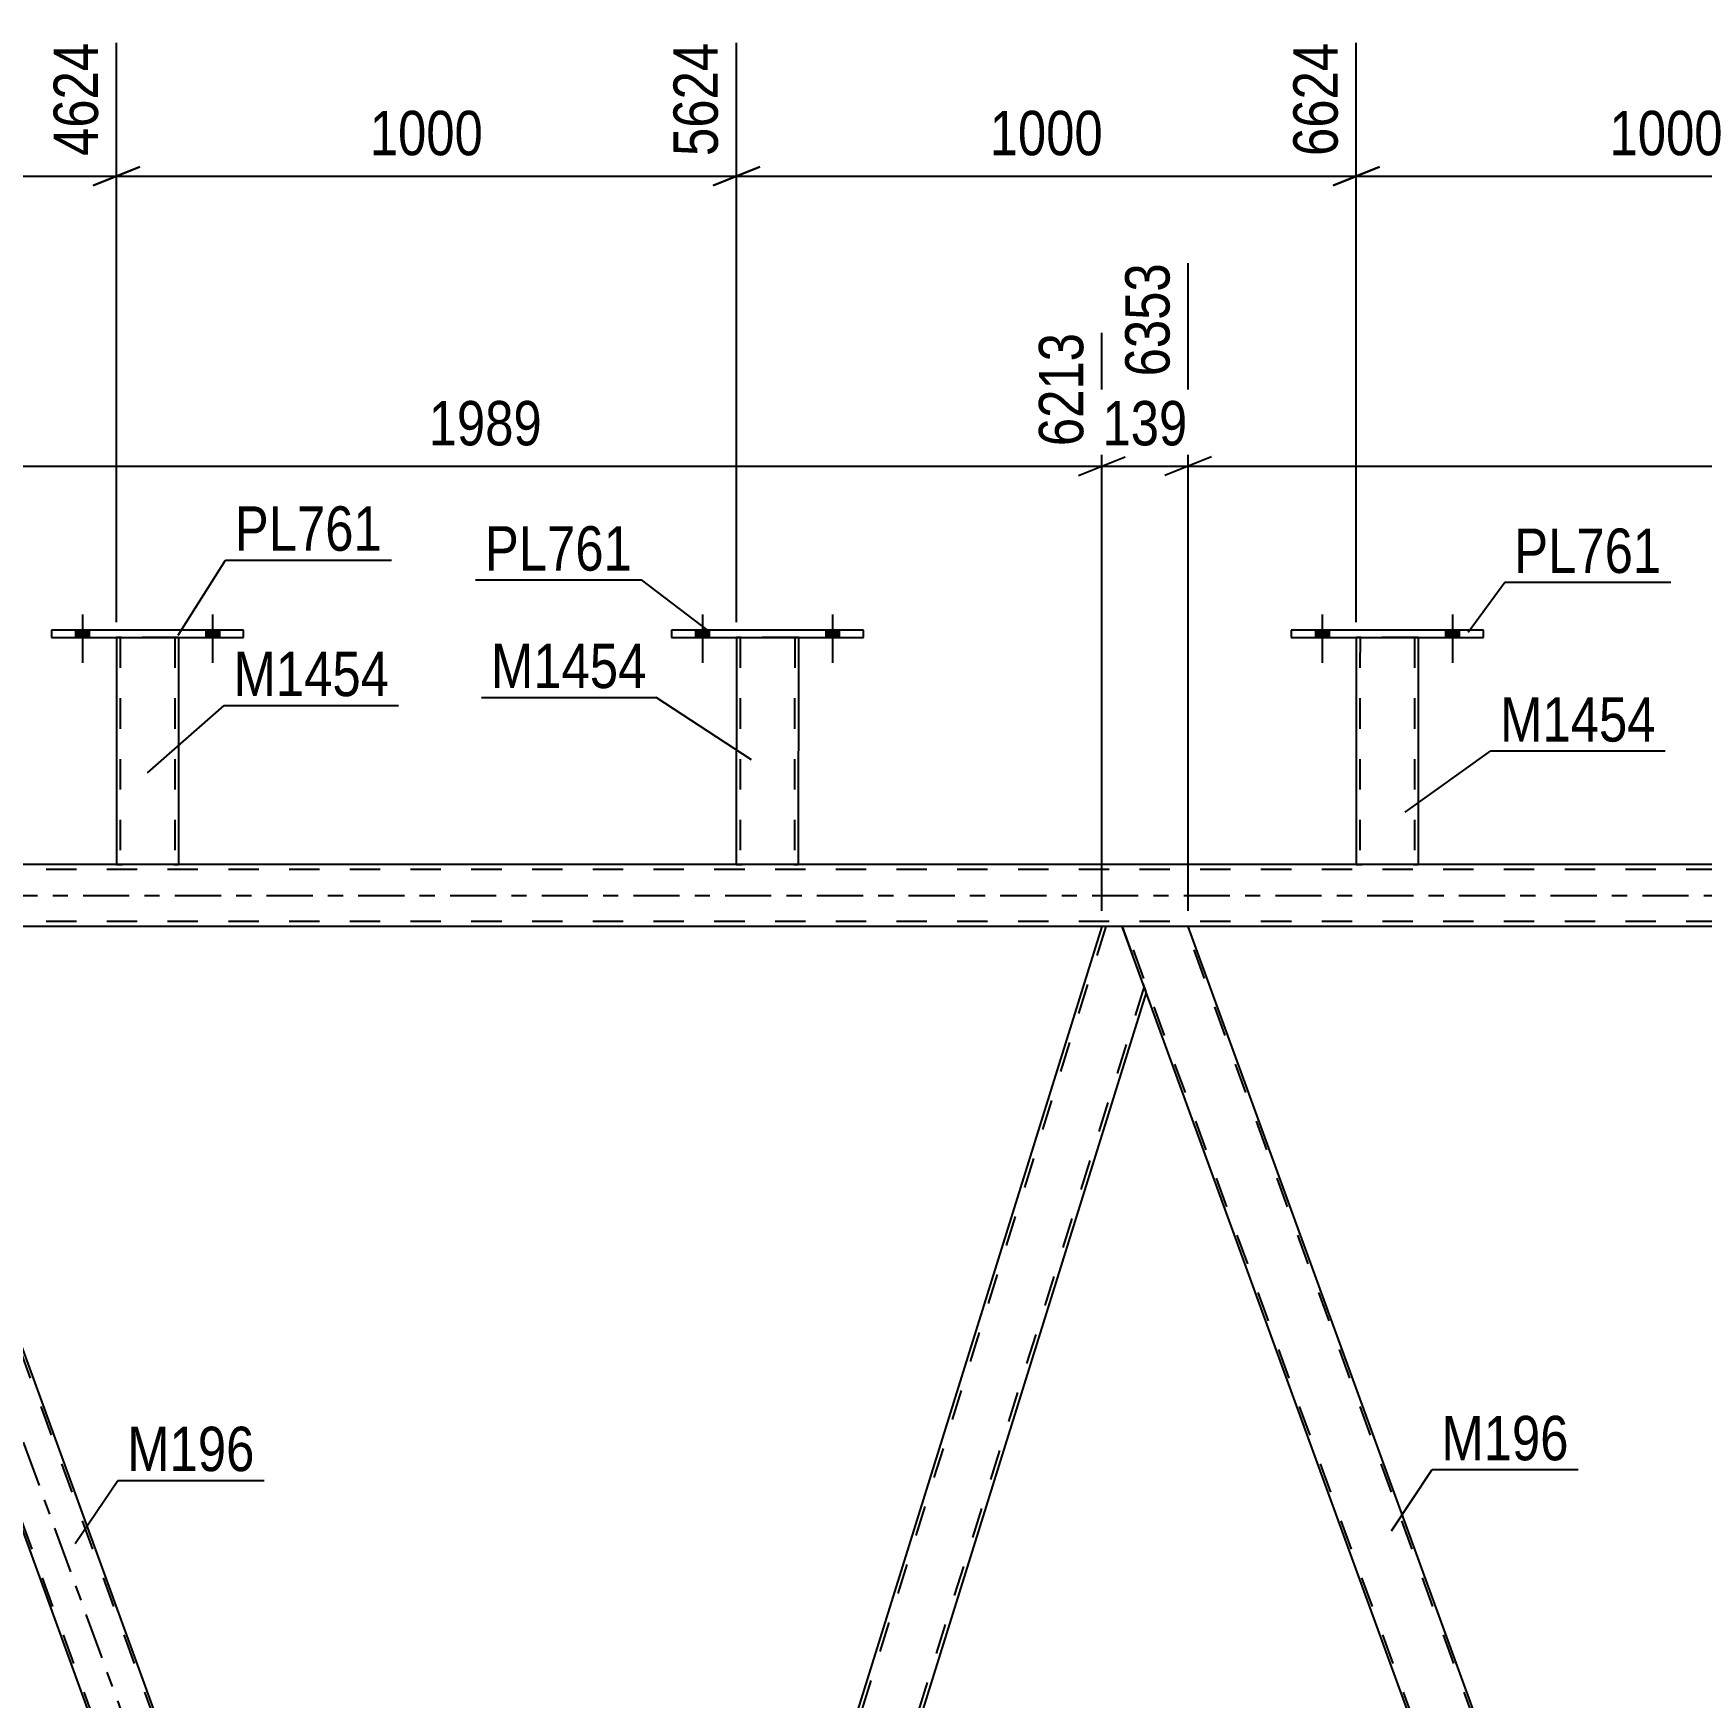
# Model space of a CAD drawing. Header units: millimetres. Extents: x -91 to 750, y -426 to 168.
# Drawn here: x 178.7 to 286.3, y -51.8 to 55.6 of the extents above; entities that cross this region are included whole.
import ezdxf

# ---------------------------------------------------------------- set-up
doc = ezdxf.new("R2010")
doc.units = ezdxf.units.MM
doc.linetypes.add('DXK_LINE_DOT2', pattern=[3.9198, 1.9599, -1.9599])
doc.linetypes.add('DXK_LINE_DOT3', pattern=[5.9187, 2.979, -0.9799, 0.9799, -0.9799])
doc.styles.add('Arial Narrow', font='ARIALN.TTF', dxfattribs={"height": 0.2})

# ---------------------------------------------------------------- blocks, each defined once
blk = doc.blocks.new('Bolt-814409585-3641 - 3638')
at = {"linetype": 'Continuous'}
for points in [[(181.38, 16.64), (182.26, 16.64), (182.26, 17.12), (181.38, 17.12)], [(189.78, 16.64), (190.66, 16.64), (190.66, 17.12), (189.78, 17.12)]]:
    blk.add_hatch(color=1, dxfattribs=at).paths.add_polyline_path(points)
at = {"color": 1, "linetype": 'Continuous'}
for p, q in [((181.82, 18.12), (181.82, 15)), ((190.22, 18.12), (190.22, 15)), ((181.38, 17.12), (181.38, 16.64)), ((182.26, 17.12), (182.26, 16.64)), ((189.78, 17.12), (189.78, 16.64)), ((190.66, 17.12), (190.66, 16.64))]:
    blk.add_line(p, q, dxfattribs=at)
blk = doc.blocks.new('Part-814409585-3770 - 3638')
at = {"color": 2, "linetype": 'Continuous'}
for p, q in [((264.02, 16.64), (264.01, 2)), ((268.02, 16.64), (268.01, 2)), ((264.05, 2), (264.01, 2)), ((264.15, 2), (264.05, 2)), ((264.31, 2), (264.15, 2)), ((267.72, 2), (264.31, 2)), ((267.87, 2), (267.72, 2)), ((267.98, 2), (267.87, 2)), ((268.01, 2), (267.98, 2))]:
    blk.add_line(p, q, dxfattribs=at)
at = {"color": 7, "linetype": 'DXK_LINE_DOT2'}
for p, q in [((264.02, 16.64), (264.02, 16.64)), ((264.02, 16.64), (264.02, 16.64)), ((264.02, 16.64), (264.02, 16.64)), ((264.06, 16.64), (264.02, 16.64)), ((264.02, 16.64), (264.06, 16.64)), ((264.16, 16.64), (264.06, 16.64)), ((264.06, 16.64), (264.16, 16.64)), ((264.28, 16.64), (264.16, 16.64)), ((264.16, 16.64), (264.32, 16.64)), ((264.26, 16.64), (264.25, 2)), ((264.26, 16.64), (264.26, 16.64)), ((264.28, 16.64), (264.26, 16.64)), ((264.26, 16.64), (264.28, 16.64)), ((267.72, 16.64), (264.28, 16.64)), ((264.33, 16.64), (264.28, 16.64)), ((264.28, 16.64), (264.33, 16.64)), ((267.72, 16.64), (264.32, 16.64)), ((267.63, 16.64), (264.33, 16.64)), ((264.33, 16.64), (264.41, 16.64)), ((267.71, 16.64), (264.41, 16.64)), ((267.71, 16.64), (267.63, 16.64)), ((267.76, 16.64), (267.71, 16.64)), ((267.71, 16.64), (267.76, 16.64)), ((267.72, 16.64), (267.88, 16.64)), ((267.88, 16.64), (267.72, 16.64)), ((267.78, 16.64), (267.76, 16.64)), ((267.76, 16.64), (267.78, 16.64)), ((267.78, 16.64), (267.77, 2)), ((267.78, 16.64), (267.78, 16.64)), ((267.88, 16.64), (267.98, 16.64)), ((267.98, 16.64), (267.88, 16.64)), ((267.98, 16.64), (268.02, 16.64)), ((268.02, 16.64), (267.98, 16.64)), ((268.02, 16.64), (268.02, 16.64)), ((268.02, 16.64), (268.02, 16.64)), ((268.02, 16.64), (268.02, 16.64)), ((264.01, 2), (264.05, 2)), ((264.05, 2), (264.15, 2)), ((264.15, 2), (264.31, 2)), ((264.27, 2), (264.25, 2)), ((264.25, 2), (264.27, 2)), ((264.32, 2), (264.27, 2)), ((264.27, 2), (264.31, 2)), ((267.72, 2), (264.31, 2)), ((264.31, 2), (264.32, 2)), ((267.63, 2), (264.32, 2)), ((264.32, 2), (264.4, 2)), ((267.76, 2), (264.4, 2)), ((267.7, 2), (267.63, 2)), ((267.76, 2), (267.7, 2)), ((267.72, 2), (267.87, 2)), ((267.77, 2), (267.76, 2)), ((267.76, 2), (267.77, 2)), ((267.87, 2), (267.98, 2)), ((267.98, 2), (268.01, 2))]:
    blk.add_line(p, q, dxfattribs=at)
blk = doc.blocks.new('Part-814409585-3681 - 3638')
at = {"color": 2, "linetype": 'Continuous'}
for p, q in [((179.82, 17.12), (179.82, 16.64)), ((192.22, 17.12), (179.82, 17.12)), ((179.82, 16.64), (192.22, 16.64)), ((192.22, 16.64), (192.22, 17.12))]:
    blk.add_line(p, q, dxfattribs=at)
blk = doc.blocks.new('Part-814409585-3686 - 3638')
at = {"color": 2, "linetype": 'Continuous'}
for p, q in [((184.02, 16.64), (184.01, 2)), ((188.02, 16.64), (188.01, 2)), ((184.05, 2), (184.01, 2)), ((184.16, 2), (184.05, 2)), ((184.31, 2), (184.16, 2)), ((187.72, 2), (184.31, 2)), ((187.87, 2), (187.72, 2)), ((187.98, 2), (187.87, 2)), ((188.01, 2), (187.98, 2))]:
    blk.add_line(p, q, dxfattribs=at)
at = {"color": 7, "linetype": 'DXK_LINE_DOT2'}
for p, q in [((184.02, 16.64), (184.02, 16.64)), ((184.02, 16.64), (184.02, 16.64)), ((184.02, 16.64), (184.02, 16.64)), ((184.06, 16.64), (184.02, 16.64)), ((184.02, 16.64), (184.06, 16.64)), ((184.16, 16.64), (184.06, 16.64)), ((184.06, 16.64), (184.16, 16.64)), ((184.28, 16.64), (184.16, 16.64)), ((184.16, 16.64), (184.32, 16.64)), ((184.26, 16.64), (184.25, 2)), ((184.26, 16.64), (184.26, 16.64)), ((184.28, 16.64), (184.26, 16.64)), ((184.26, 16.64), (184.28, 16.64)), ((187.72, 16.64), (184.28, 16.64)), ((184.33, 16.64), (184.28, 16.64)), ((184.28, 16.64), (184.33, 16.64)), ((187.72, 16.64), (184.32, 16.64)), ((187.63, 16.64), (184.33, 16.64)), ((184.33, 16.64), (184.41, 16.64)), ((187.71, 16.64), (184.41, 16.64)), ((187.71, 16.64), (187.63, 16.64)), ((187.76, 16.64), (187.71, 16.64)), ((187.71, 16.64), (187.76, 16.64)), ((187.72, 16.64), (187.88, 16.64)), ((187.88, 16.64), (187.72, 16.64)), ((187.78, 16.64), (187.76, 16.64)), ((187.76, 16.64), (187.78, 16.64)), ((187.78, 16.64), (187.77, 2)), ((187.78, 16.64), (187.78, 16.64)), ((187.88, 16.64), (187.98, 16.64)), ((187.98, 16.64), (187.88, 16.64)), ((187.98, 16.64), (188.02, 16.64)), ((188.02, 16.64), (187.98, 16.64)), ((188.02, 16.64), (188.02, 16.64)), ((188.02, 16.64), (188.02, 16.64)), ((188.02, 16.64), (188.02, 16.64)), ((184.01, 2), (184.05, 2)), ((184.05, 2), (184.16, 2)), ((184.16, 2), (184.31, 2)), ((184.27, 2), (184.25, 2)), ((184.25, 2), (184.27, 2)), ((184.32, 2), (184.27, 2)), ((184.27, 2), (184.31, 2)), ((187.72, 2), (184.31, 2)), ((184.31, 2), (184.32, 2)), ((187.63, 2), (184.32, 2)), ((184.32, 2), (184.4, 2)), ((187.76, 2), (184.4, 2)), ((187.7, 2), (187.63, 2)), ((187.76, 2), (187.7, 2)), ((187.72, 2), (187.87, 2)), ((187.77, 2), (187.76, 2)), ((187.76, 2), (187.77, 2)), ((187.87, 2), (187.98, 2)), ((187.98, 2), (188.01, 2))]:
    blk.add_line(p, q, dxfattribs=at)
blk = doc.blocks.new('Part-814409585-3755 - 3638')
at = {"color": 2, "linetype": 'Continuous'}
for p, q in [((219.82, 17.12), (219.82, 16.64)), ((232.22, 17.12), (219.82, 17.12)), ((219.82, 16.64), (232.22, 16.64)), ((232.22, 16.64), (232.22, 17.12))]:
    blk.add_line(p, q, dxfattribs=at)
blk = doc.blocks.new('Bolt-814409585-3693 - 3638')
at = {"linetype": 'Continuous'}
for points in [[(221.38, 16.64), (222.26, 16.64), (222.26, 17.12), (221.38, 17.12)], [(229.78, 16.64), (230.66, 16.64), (230.66, 17.12), (229.78, 17.12)]]:
    blk.add_hatch(color=1, dxfattribs=at).paths.add_polyline_path(points)
at = {"color": 1, "linetype": 'Continuous'}
for p, q in [((221.82, 18.12), (221.82, 15)), ((230.22, 18.12), (230.22, 15)), ((221.38, 17.12), (221.38, 16.64)), ((222.26, 17.12), (222.26, 16.64)), ((229.78, 17.12), (229.78, 16.64)), ((230.66, 17.12), (230.66, 16.64))]:
    blk.add_line(p, q, dxfattribs=at)
blk = doc.blocks.new('Bolt-814409585-3694 - 3638')
at = {"linetype": 'Continuous'}
for points in [[(221.38, 16.64), (222.26, 16.64), (222.26, 17.12), (221.38, 17.12)], [(229.78, 16.64), (230.66, 16.64), (230.66, 17.12), (229.78, 17.12)]]:
    blk.add_hatch(color=1, dxfattribs=at).paths.add_polyline_path(points)
at = {"color": 1, "linetype": 'Continuous'}
for p, q in [((221.82, 18.12), (221.82, 15)), ((230.22, 18.12), (230.22, 15)), ((221.38, 17.12), (221.38, 16.64)), ((222.26, 17.12), (222.26, 16.64)), ((229.78, 17.12), (229.78, 16.64)), ((230.66, 17.12), (230.66, 16.64))]:
    blk.add_line(p, q, dxfattribs=at)
blk = doc.blocks.new('Bolt-814409585-3695 - 3638')
at = {"linetype": 'Continuous'}
for points in [[(261.38, 16.64), (262.26, 16.64), (262.26, 17.12), (261.38, 17.12)], [(269.78, 16.64), (270.66, 16.64), (270.66, 17.12), (269.78, 17.12)]]:
    blk.add_hatch(color=1, dxfattribs=at).paths.add_polyline_path(points)
at = {"color": 1, "linetype": 'Continuous'}
for p, q in [((261.82, 18.12), (261.82, 15)), ((270.22, 18.12), (270.22, 15)), ((261.38, 17.12), (261.38, 16.64)), ((262.26, 17.12), (262.26, 16.64)), ((269.78, 17.12), (269.78, 16.64)), ((270.66, 17.12), (270.66, 16.64))]:
    blk.add_line(p, q, dxfattribs=at)
blk = doc.blocks.new('Part-814409585-3760 - 3638')
at = {"color": 2, "linetype": 'Continuous'}
for p, q in [((224.02, 16.64), (224.01, 2)), ((228.02, 16.64), (228.01, 2)), ((224.05, 2), (224.01, 2)), ((224.16, 2), (224.05, 2)), ((224.31, 2), (224.16, 2)), ((227.72, 2), (224.31, 2)), ((227.87, 2), (227.72, 2)), ((227.98, 2), (227.87, 2)), ((228.01, 2), (227.98, 2))]:
    blk.add_line(p, q, dxfattribs=at)
at = {"color": 7, "linetype": 'DXK_LINE_DOT2'}
for p, q in [((224.02, 16.64), (224.02, 16.64)), ((224.02, 16.64), (224.02, 16.64)), ((224.02, 16.64), (224.02, 16.64)), ((224.06, 16.64), (224.02, 16.64)), ((224.02, 16.64), (224.06, 16.64)), ((224.16, 16.64), (224.06, 16.64)), ((224.06, 16.64), (224.16, 16.64)), ((224.28, 16.64), (224.16, 16.64)), ((224.16, 16.64), (224.32, 16.64)), ((224.26, 16.64), (224.25, 2)), ((224.26, 16.64), (224.26, 16.64)), ((224.28, 16.64), (224.26, 16.64)), ((224.26, 16.64), (224.28, 16.64)), ((227.72, 16.64), (224.28, 16.64)), ((224.33, 16.64), (224.28, 16.64)), ((224.28, 16.64), (224.33, 16.64)), ((227.72, 16.64), (224.32, 16.64)), ((227.63, 16.64), (224.33, 16.64)), ((224.33, 16.64), (224.41, 16.64)), ((227.71, 16.64), (224.41, 16.64)), ((227.71, 16.64), (227.63, 16.64)), ((227.76, 16.64), (227.71, 16.64)), ((227.71, 16.64), (227.76, 16.64)), ((227.72, 16.64), (227.88, 16.64)), ((227.88, 16.64), (227.72, 16.64)), ((227.78, 16.64), (227.76, 16.64)), ((227.76, 16.64), (227.78, 16.64)), ((227.78, 16.64), (227.77, 2)), ((227.78, 16.64), (227.78, 16.64)), ((227.88, 16.64), (227.98, 16.64)), ((227.98, 16.64), (227.88, 16.64)), ((227.98, 16.64), (228.02, 16.64)), ((228.02, 16.64), (227.98, 16.64)), ((228.02, 16.64), (228.02, 16.64)), ((228.02, 16.64), (228.02, 16.64)), ((228.02, 16.64), (228.02, 16.64)), ((224.01, 2), (224.05, 2)), ((224.05, 2), (224.16, 2)), ((224.16, 2), (224.31, 2)), ((224.27, 2), (224.25, 2)), ((224.25, 2), (224.27, 2)), ((224.32, 2), (224.27, 2)), ((224.27, 2), (224.31, 2)), ((227.72, 2), (224.31, 2)), ((224.31, 2), (224.32, 2)), ((227.63, 2), (224.32, 2)), ((224.32, 2), (224.4, 2)), ((227.76, 2), (224.4, 2)), ((227.7, 2), (227.63, 2)), ((227.76, 2), (227.7, 2)), ((227.72, 2), (227.87, 2)), ((227.77, 2), (227.76, 2)), ((227.76, 2), (227.77, 2)), ((227.87, 2), (227.98, 2)), ((227.98, 2), (228.01, 2))]:
    blk.add_line(p, q, dxfattribs=at)
blk = doc.blocks.new('Bolt-814409585-3696 - 3638')
at = {"linetype": 'Continuous'}
for points in [[(261.38, 16.64), (262.26, 16.64), (262.26, 17.12), (261.38, 17.12)], [(269.78, 16.64), (270.66, 16.64), (270.66, 17.12), (269.78, 17.12)]]:
    blk.add_hatch(color=1, dxfattribs=at).paths.add_polyline_path(points)
at = {"color": 1, "linetype": 'Continuous'}
for p, q in [((261.82, 18.12), (261.82, 15)), ((270.22, 18.12), (270.22, 15)), ((261.38, 17.12), (261.38, 16.64)), ((262.26, 17.12), (262.26, 16.64)), ((269.78, 17.12), (269.78, 16.64)), ((270.66, 17.12), (270.66, 16.64))]:
    blk.add_line(p, q, dxfattribs=at)
blk = doc.blocks.new('Part-814409585-3765 - 3638')
at = {"color": 2, "linetype": 'Continuous'}
for p, q in [((259.82, 17.12), (259.82, 16.64)), ((272.22, 17.12), (259.82, 17.12)), ((259.82, 16.64), (272.22, 16.64)), ((272.22, 16.64), (272.22, 17.12))]:
    blk.add_line(p, q, dxfattribs=at)
blk = doc.blocks.new('Part-814409585-3923 - 3638')
at = {"color": 2, "linetype": 'Continuous'}
for p, q in [((253.17, -2), (248.92, -2)), ((296.05, -119.8), (253.17, -2)), ((293.04, -123.22), (250.44, -6.2))]:
    blk.add_line(p, q, dxfattribs=at)
at = {"color": 7, "linetype": 'DXK_LINE_DOT2'}
for p, q in [((248.92, -2), (250.44, -6.2)), ((293.21, -123.22), (249.09, -2)), ((297.12, -123.22), (253, -2)), ((297.29, -123.22), (296.05, -119.8)), ((293.04, -123.22), (297.29, -123.22))]:
    blk.add_line(p, q, dxfattribs=at)
blk = doc.blocks.new('Part-814409585-3976 - 3638')
at = {"color": 7, "linetype": 'DXK_LINE_DOT3'}
blk.add_line((213.45, -132.62), (162.49, 7.4), dxfattribs=at)
at = {"color": 2, "linetype": 'Continuous'}
for p, q in [((168.04, -2), (163.78, -2)), ((210.41, -118.4), (168.04, -2)), ((206.15, -118.4), (165.31, -6.2))]:
    blk.add_line(p, q, dxfattribs=at)
at = {"color": 7, "linetype": 'DXK_LINE_DOT2'}
for p, q in [((163.78, -2), (165.31, -6.2)), ((208.07, -123.22), (163.95, -2)), ((211.99, -123.22), (167.87, -2)), ((207.9, -123.22), (206.15, -118.4)), ((212.16, -123.22), (210.41, -118.4)), ((212.16, -123.22), (207.9, -123.22))]:
    blk.add_line(p, q, dxfattribs=at)
blk = doc.blocks.new('Part-814409585-3981 - 3638')
at = {"color": 7, "linetype": 'DXK_LINE_DOT2'}
for p, q in [((247.85, -2), (211.03, -120.12)), ((250.33, -5.88), (213.75, -123.22)), ((250.46, -6.25), (250.44, -6.2)), ((250.46, -6.25), (250.44, -6.2)), ((211.31, -118.4), (210.9, -119.75)), ((215.5, -118.4), (214, -123.22)), ((212.16, -123.22), (210.9, -119.75)), ((214, -123.22), (212.16, -123.22))]:
    blk.add_line(p, q, dxfattribs=at)
at = {"color": 2, "linetype": 'Continuous'}
for p, q in [((247.6, -2), (211.31, -118.4)), ((248.92, -2), (247.6, -2)), ((250.44, -6.2), (248.92, -2)), ((250.46, -6.25), (215.5, -118.4))]:
    blk.add_line(p, q, dxfattribs=at)
blk = doc.blocks.new('Part-814409585-3987 - 3638')
at = {"color": 7, "linetype": 'DXK_LINE_DOT2'}
for p, q in [((647.89, 1.68), (10.22, 1.68)), ((188.01, 2), (184.01, 2)), ((228.01, 2), (224.01, 2)), ((268.01, 2), (264.01, 2)), ((647.89, -1.68), (10.22, -1.68)), ((253.17, -2), (247.6, -2))]:
    blk.add_line(p, q, dxfattribs=at)
at = {"color": 2, "linetype": 'Continuous'}
for p, q in [((184.01, 2), (148.02, 2)), ((224.01, 2), (188.01, 2)), ((264.01, 2), (228.01, 2)), ((304.02, 2), (268.01, 2)), ((247.6, -2), (168.04, -2)), ((332.73, -2), (253.17, -2))]:
    blk.add_line(p, q, dxfattribs=at)
at = {"color": 7, "linetype": 'DXK_LINE_DOT3'}
blk.add_line((10.22, 0), (647.89, 0), dxfattribs=at)
blk = doc.blocks.new('Bolt-814409585-4163 - 3638')
at = {"linetype": 'Continuous'}
for points in [[(181.38, 16.64), (182.26, 16.64), (182.26, 17.12), (181.38, 17.12)], [(189.78, 16.64), (190.66, 16.64), (190.66, 17.12), (189.78, 17.12)]]:
    blk.add_hatch(color=1, dxfattribs=at).paths.add_polyline_path(points)
at = {"color": 1, "linetype": 'Continuous'}
for p, q in [((181.82, 18.12), (181.82, 15)), ((190.22, 18.12), (190.22, 15)), ((181.38, 17.12), (181.38, 16.64)), ((182.26, 17.12), (182.26, 16.64)), ((189.78, 17.12), (189.78, 16.64)), ((190.66, 17.12), (190.66, 16.64))]:
    blk.add_line(p, q, dxfattribs=at)
blk = doc.blocks.new('StraightDimension-814409585-16889 - 3638')
at = {"color": 7, "linetype": 'Continuous'}
for p, q in [((184.02, 17.64), (184.02, 55.02)), ((224.02, 17.64), (224.02, 55.02)), ((185.52, 47.01), (182.52, 45.81)), ((184.02, 46.41), (224.02, 46.41)), ((222.52, 45.81), (225.52, 47.01))]:
    blk.add_line(p, q, dxfattribs=at)
at = {"color": 0}
blk.add_wipeout([(208.28, 47.16), (208.28, 51.36), (199.76, 51.36), (199.76, 47.16)], dxfattribs=at)
at = {"color": 3, "style": 'Arial Narrow'}
blk.add_text('1000', height=2.863, dxfattribs=at).set_placement((200.36, 47.76))
at = {"color": 0, "linetype": 'Continuous'}
blk.add_wipeout([(223.42, 55.62), (219.22, 55.62), (219.22, 47.11), (223.42, 47.11)], dxfattribs=at)
at = {"color": 3, "linetype": 'Continuous', "style": 'Arial Narrow'}
blk.add_text('5624', height=2.863, rotation=90.0002, dxfattribs=at).set_placement((222.82, 47.71))
blk = doc.blocks.new('StraightDimension-814409585-16887 - 3638')
at = {"color": 7, "linetype": 'Continuous'}
for p, q in [((264.02, 17.64), (264.02, 55.02)), ((304.02, 17.64), (304.02, 55.02)), ((265.52, 47.01), (262.52, 45.81)), ((264.02, 46.41), (304.02, 46.41)), ((302.52, 45.81), (305.52, 47.01))]:
    blk.add_line(p, q, dxfattribs=at)
at = {"color": 0}
blk.add_wipeout([(288.28, 47.16), (288.28, 51.36), (279.76, 51.36), (279.76, 47.16)], dxfattribs=at)
at = {"color": 3, "style": 'Arial Narrow'}
blk.add_text('1000', height=2.863, dxfattribs=at).set_placement((280.36, 47.76))
at = {"color": 0, "linetype": 'Continuous'}
blk.add_wipeout([(303.42, 55.62), (299.22, 55.62), (299.22, 47.11), (303.42, 47.11)], dxfattribs=at)
at = {"color": 3, "linetype": 'Continuous', "style": 'Arial Narrow'}
blk.add_text('7624', height=2.863, rotation=90.0002, dxfattribs=at).set_placement((302.82, 47.71))
blk = doc.blocks.new('StraightDimension-814409585-4866 - 3638')
at = {"color": 7, "linetype": 'Continuous'}
for p, q in [((168.04, -1), (168.04, 40.8)), ((247.6, -1), (247.6, 36.3)), ((169.54, 28.29), (166.54, 27.09)), ((246.1, 27.09), (249.1, 28.29)), ((168.04, 27.69), (247.6, 27.69))]:
    blk.add_line(p, q, dxfattribs=at)
at = {"color": 0}
blk.add_wipeout([(212.07, 28.44), (212.07, 32.64), (203.56, 32.64), (203.56, 28.44)], dxfattribs=at)
at = {"color": 3, "style": 'Arial Narrow'}
blk.add_text('1989', height=2.863, dxfattribs=at).set_placement((204.16, 29.04))
at = {"color": 0, "linetype": 'Continuous'}
blk.add_wipeout([(247, 36.9), (242.8, 36.9), (242.8, 28.39), (247, 28.39)], dxfattribs=at)
at = {"color": 3, "linetype": 'Continuous', "style": 'Arial Narrow'}
blk.add_text('6213', height=2.863, rotation=90.0002, dxfattribs=at).set_placement((246.4, 28.99))
blk = doc.blocks.new('StraightDimension-814409585-16888 - 3638')
at = {"color": 7, "linetype": 'Continuous'}
for p, q in [((224.02, 17.64), (224.02, 55.02)), ((264.02, 17.64), (264.02, 55.02)), ((225.52, 47.01), (222.52, 45.81)), ((224.02, 46.41), (264.02, 46.41)), ((262.52, 45.81), (265.52, 47.01))]:
    blk.add_line(p, q, dxfattribs=at)
at = {"color": 0}
blk.add_wipeout([(248.28, 47.16), (248.28, 51.36), (239.76, 51.36), (239.76, 47.16)], dxfattribs=at)
at = {"color": 3, "style": 'Arial Narrow'}
blk.add_text('1000', height=2.863, dxfattribs=at).set_placement((240.36, 47.76))
at = {"color": 0, "linetype": 'Continuous'}
blk.add_wipeout([(263.42, 55.62), (259.22, 55.62), (259.22, 47.11), (263.42, 47.11)], dxfattribs=at)
at = {"color": 3, "linetype": 'Continuous', "style": 'Arial Narrow'}
blk.add_text('6624', height=2.863, rotation=90.0002, dxfattribs=at).set_placement((262.82, 47.71))
blk = doc.blocks.new('StraightDimension-814409585-4818 - 3638')
at = {"color": 7, "linetype": 'Continuous'}
for p, q in [((253.17, -1), (253.17, 40.8)), ((332.73, -1), (332.73, 36.3)), ((254.67, 28.29), (251.67, 27.09)), ((331.23, 27.09), (334.23, 28.29)), ((253.17, 27.69), (332.73, 27.69))]:
    blk.add_line(p, q, dxfattribs=at)
at = {"color": 0}
blk.add_wipeout([(297.21, 28.44), (297.21, 32.64), (288.7, 32.64), (288.7, 28.44)], dxfattribs=at)
at = {"color": 3, "style": 'Arial Narrow'}
blk.add_text('1989', height=2.863, dxfattribs=at).set_placement((289.3, 29.04))
at = {"color": 0, "linetype": 'Continuous'}
blk.add_wipeout([(332.13, 36.9), (327.93, 36.9), (327.93, 28.39), (332.13, 28.39)], dxfattribs=at)
at = {"color": 3, "linetype": 'Continuous', "style": 'Arial Narrow'}
blk.add_text('8342', height=2.863, rotation=90.0002, dxfattribs=at).set_placement((331.53, 28.99))
blk = doc.blocks.new('StraightDimension-814409585-4842 - 3638')
at = {"color": 7, "linetype": 'Continuous'}
for p, q in [((253.17, -1), (253.17, 40.8)), ((247.6, -1), (247.6, 36.3)), ((246.1, 27.09), (249.1, 28.29)), ((254.67, 28.29), (251.67, 27.09)), ((247.6, 27.69), (253.17, 27.69))]:
    blk.add_line(p, q, dxfattribs=at)
at = {"color": 0}
blk.add_wipeout([(253.73, 28.44), (253.73, 32.64), (247.04, 32.64), (247.04, 28.44)], dxfattribs=at)
at = {"color": 3, "style": 'Arial Narrow'}
blk.add_text('139', height=2.863, dxfattribs=at).set_placement((247.64, 29.04))
at = {"color": 0, "linetype": 'Continuous'}
blk.add_wipeout([(252.57, 41.4), (248.37, 41.4), (248.37, 32.89), (252.57, 32.89)], dxfattribs=at)
at = {"color": 3, "linetype": 'Continuous', "style": 'Arial Narrow'}
blk.add_text('6353', height=2.863, rotation=90.0002, dxfattribs=at).set_placement((251.97, 33.49))
blk = doc.blocks.new('StraightDimension-814409585-16890 - 3638')
at = {"color": 7, "linetype": 'Continuous'}
for p, q in [((144.02, 17.64), (144.02, 55.02)), ((184.02, 17.64), (184.02, 55.02)), ((145.52, 47.01), (142.52, 45.81)), ((144.02, 46.41), (184.02, 46.41)), ((182.52, 45.81), (185.52, 47.01))]:
    blk.add_line(p, q, dxfattribs=at)
at = {"color": 0}
blk.add_wipeout([(168.28, 47.16), (168.28, 51.36), (159.76, 51.36), (159.76, 47.16)], dxfattribs=at)
at = {"color": 3, "style": 'Arial Narrow'}
blk.add_text('1000', height=2.863, dxfattribs=at).set_placement((160.36, 47.76))
at = {"color": 0, "linetype": 'Continuous'}
blk.add_wipeout([(183.42, 55.62), (179.22, 55.62), (179.22, 47.11), (183.42, 47.11)], dxfattribs=at)
at = {"color": 3, "linetype": 'Continuous', "style": 'Arial Narrow'}
blk.add_text('4624', height=2.863, rotation=90.0002, dxfattribs=at).set_placement((182.82, 47.71))
blk = doc.blocks.new('Mark-814409585-3677 - 3638')
at = {"color": 30, "linetype": 'Continuous'}
for p, q in [((187.99, 16.79), (191.05, 21.64)), ((191.05, 21.64), (201.76, 21.64))]:
    blk.add_line(p, q, dxfattribs=at)
at = {"color": 0}
blk.add_wipeout([(201.16, 22.24), (201.16, 25.24), (191.65, 25.24), (191.65, 22.24)], dxfattribs=at)
blk.add_wipeout([(201.16, 22.24), (201.16, 25.24), (191.65, 25.24), (191.65, 22.24)], dxfattribs=at)
at = {"color": 3, "style": 'Arial Narrow'}
blk.add_text('PL761', height=2.863, dxfattribs=at).set_placement((191.65, 22.24))
blk = doc.blocks.new('Mark-814409585-3682 - 3638')
at = {"color": 30, "linetype": 'Continuous'}
for p, q in [((186.01, 7.91), (190.97, 12.26)), ((190.97, 12.26), (202.22, 12.26))]:
    blk.add_line(p, q, dxfattribs=at)
at = {"color": 0}
blk.add_wipeout([(201.62, 12.86), (201.62, 15.86), (191.57, 15.86), (191.57, 12.86)], dxfattribs=at)
blk.add_wipeout([(201.62, 12.86), (201.62, 15.86), (191.57, 15.86), (191.57, 12.86)], dxfattribs=at)
at = {"color": 3, "style": 'Arial Narrow'}
blk.add_text('M1454', height=2.863, dxfattribs=at).set_placement((191.57, 12.86))
blk = doc.blocks.new('Mark-814409585-3751 - 3638')
at = {"color": 30, "linetype": 'Continuous'}
for p in [(207.19, 20.36), (222.31, 17.01)]:
    blk.add_line(p, (217.89, 20.36), dxfattribs=at)
at = {"color": 0}
blk.add_wipeout([(217.29, 20.96), (217.29, 23.96), (207.79, 23.96), (207.79, 20.96)], dxfattribs=at)
blk.add_wipeout([(217.29, 20.96), (217.29, 23.96), (207.79, 23.96), (207.79, 20.96)], dxfattribs=at)
at = {"color": 3, "style": 'Arial Narrow'}
blk.add_text('PL761', height=2.863, dxfattribs=at).set_placement((207.79, 20.96))
blk = doc.blocks.new('Mark-814409585-3756 - 3638')
at = {"color": 30, "linetype": 'Continuous'}
for p in [(207.58, 12.78), (225, 8.76)]:
    blk.add_line(p, (218.83, 12.78), dxfattribs=at)
at = {"color": 0}
blk.add_wipeout([(218.23, 13.38), (218.23, 16.38), (208.18, 16.38), (208.18, 13.38)], dxfattribs=at)
blk.add_wipeout([(218.23, 13.38), (218.23, 16.38), (208.18, 16.38), (208.18, 13.38)], dxfattribs=at)
at = {"color": 3, "style": 'Arial Narrow'}
blk.add_text('M1454', height=2.863, dxfattribs=at).set_placement((208.18, 13.38))
blk = doc.blocks.new('Mark-814409585-3761 - 3638')
at = {"color": 30, "linetype": 'Continuous'}
for p, q in [((271.25, 16.99), (273.61, 20.21)), ((273.61, 20.21), (284.32, 20.21))]:
    blk.add_line(p, q, dxfattribs=at)
at = {"color": 0}
blk.add_wipeout([(283.72, 20.81), (283.72, 23.81), (274.21, 23.81), (274.21, 20.81)], dxfattribs=at)
blk.add_wipeout([(283.72, 20.81), (283.72, 23.81), (274.21, 23.81), (274.21, 20.81)], dxfattribs=at)
at = {"color": 3, "style": 'Arial Narrow'}
blk.add_text('PL761', height=2.863, dxfattribs=at).set_placement((274.21, 20.81))
blk = doc.blocks.new('Mark-814409585-3766 - 3638')
at = {"color": 30, "linetype": 'Continuous'}
for p, q in [((267.17, 5.37), (272.7, 9.33)), ((272.7, 9.33), (283.95, 9.33))]:
    blk.add_line(p, q, dxfattribs=at)
at = {"color": 0}
blk.add_wipeout([(283.35, 9.93), (283.35, 12.93), (273.3, 12.93), (273.3, 9.93)], dxfattribs=at)
blk.add_wipeout([(283.35, 9.93), (283.35, 12.93), (273.3, 12.93), (273.3, 9.93)], dxfattribs=at)
at = {"color": 3, "style": 'Arial Narrow'}
blk.add_text('M1454', height=2.863, dxfattribs=at).set_placement((273.3, 9.93))
blk = doc.blocks.new('Mark-814409585-3919 - 3638')
at = {"color": 30, "linetype": 'Continuous'}
for p, q in [((266.29, -41), (268.91, -37.04)), ((268.91, -37.04), (278.34, -37.04))]:
    blk.add_line(p, q, dxfattribs=at)
at = {"color": 0}
blk.add_wipeout([(277.74, -36.44), (277.74, -33.44), (269.51, -33.44), (269.51, -36.44)], dxfattribs=at)
blk.add_wipeout([(277.74, -36.44), (277.74, -33.44), (269.51, -33.44), (269.51, -36.44)], dxfattribs=at)
at = {"color": 3, "style": 'Arial Narrow'}
blk.add_text('M196', height=2.863, dxfattribs=at).set_placement((269.51, -36.44))
blk = doc.blocks.new('Mark-814409585-3972 - 3638')
at = {"color": 30, "linetype": 'Continuous'}
for p, q in [((181.35, -41.81), (184.11, -37.74)), ((184.11, -37.74), (193.54, -37.74))]:
    blk.add_line(p, q, dxfattribs=at)
at = {"color": 0}
blk.add_wipeout([(192.94, -37.14), (192.94, -34.14), (184.71, -34.14), (184.71, -37.14)], dxfattribs=at)
blk.add_wipeout([(192.94, -37.14), (192.94, -34.14), (184.71, -34.14), (184.71, -37.14)], dxfattribs=at)
at = {"color": 3, "style": 'Arial Narrow'}
blk.add_text('M196', height=2.863, dxfattribs=at).set_placement((184.71, -37.14))

msp = doc.modelspace()

# ---------------------------------------------------------------- block references
for name in ['Bolt-814409585-3641 - 3638', 'Bolt-814409585-4163 - 3638', 'Bolt-814409585-3693 - 3638', 'Bolt-814409585-3694 - 3638', 'Bolt-814409585-3695 - 3638', 'Bolt-814409585-3696 - 3638', 'Part-814409585-3681 - 3638', 'Part-814409585-3686 - 3638', 'Part-814409585-3755 - 3638', 'Part-814409585-3760 - 3638', 'Part-814409585-3765 - 3638', 'Part-814409585-3770 - 3638', 'Part-814409585-3976 - 3638', 'Part-814409585-3987 - 3638', 'Part-814409585-3981 - 3638', 'Part-814409585-3923 - 3638']:
    msp.add_blockref(name, (0, 0))

# ---------------------------------------------------------------- next in the draw order: block references
for name in ['StraightDimension-814409585-16889 - 3638', 'StraightDimension-814409585-16887 - 3638', 'Mark-814409585-3972 - 3638', 'Mark-814409585-3919 - 3638']:
    msp.add_blockref(name, (0, 0))

# ---------------------------------------------------------------- next in the draw order: block references
msp.add_blockref('StraightDimension-814409585-4866 - 3638', (0, 0))

# ---------------------------------------------------------------- next in the draw order: block references
for name in ['StraightDimension-814409585-16890 - 3638', 'StraightDimension-814409585-16888 - 3638', 'Mark-814409585-3677 - 3638', 'Mark-814409585-3756 - 3638', 'Mark-814409585-3682 - 3638']:
    msp.add_blockref(name, (0, 0))

# ---------------------------------------------------------------- next in the draw order: block references
for name in ['StraightDimension-814409585-4818 - 3638', 'Mark-814409585-3751 - 3638']:
    msp.add_blockref(name, (0, 0))

# ---------------------------------------------------------------- next in the draw order: block references
for name in ['StraightDimension-814409585-4842 - 3638', 'Mark-814409585-3761 - 3638', 'Mark-814409585-3766 - 3638']:
    msp.add_blockref(name, (0, 0))

doc.saveas('drawing.dxf')
